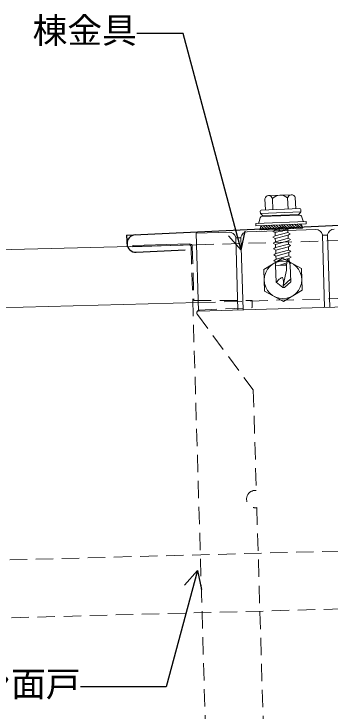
# Model space of a CAD drawing. Units: millimetres, scale not verified. Extents: x -1263 to 1258, y -891 to 1034.
# Drawn here: x -420.6 to -311.3, y 85.7 to 326.7 of the extents above; entities that cross this region are included whole.
import ezdxf
from ezdxf.enums import TextEntityAlignment as Align

# ---------------------------------------------------------------- set-up
doc = ezdxf.new("R2010")
doc.units = ezdxf.units.MM
doc.header["$LTSCALE"] = 3
doc.header["$PDMODE"] = 32
doc.header["$PDSIZE"] = 1.5
doc.linetypes.add('DASHED2', pattern=[3, 2, -1])
for name, color, linetype, lineweight in [('0-6_名称1', 5, 'Continuous', 25), ('0-B_屋根1', 6, 'Continuous', 20), ('0-C_屋根2', 3, 'Continuous', 9), ('1-1_水切1', 134, 'Continuous', 30), ('1-A_樋受けFB', 7, 'Continuous', 5), ('2-7_ビス1', 7, 'Continuous', 5), ('2-E_エプロン', 7, 'DASHED2', 5)]:
    doc.layers.add(name, color=color, linetype=linetype, lineweight=lineweight)
doc.styles.add('ＭＳ ゴシック', font='')
doc.styles.get('ＭＳ ゴシック').set_extended_font_data('MS Gothic')

msp = doc.modelspace()

# ---------------------------------------------------------------- linework, layer by layer
at = {"layer": '0-6_名称1'}
for p, q in [((-341.958, 245.012), (-340.613, 251.584)), ((-341.958, 245.012), (-346.408, 250.031)), ((-357.114, 134.288), (-361.564, 129.269)), ((-357.114, 134.288), (-355.769, 127.716))]:
    msp.add_line(p, q, dxfattribs=at)
for points in [[(-341.958, 245.012), (-362.037, 319.951), (-378.096, 319.951)], [(-357.114, 134.288), (-367.89, 94.068), (-397.552, 94.068)]]:
    msp.add_lwpolyline(points, dxfattribs=at)
at = {"layer": '0-B_屋根1', "linetype": 'DASHED2'}
for p, q in [((-357.42, 246.881), (-298.446, 248.639)), ((-356.824, 226.89), (-297.85, 228.648))]:
    msp.add_line(p, q, dxfattribs=at)
at = {"layer": '0-B_屋根1'}
for p, q in [((-357.42, 246.881), (-1042.062, 229.455)), ((-356.824, 226.89), (-1042.062, 209.446))]:
    msp.add_line(p, q, dxfattribs=at)
at = {"layer": '0-C_屋根2', "linetype": 'DASHED2'}
for p, q in [((-83.08, 147.011), (-1042.062, 121.407)), ((-82.484, 127.019), (-1042.062, 101.398))]:
    msp.add_line(p, q, dxfattribs=at)
at = {"layer": '1-1_水切1'}
for p, q in [((-381.603, 250.17), (-8.043, 268.081)), ((-381.603, 250.17), (-381.412, 246.174)), ((-378.319, 244.32), (-361.339, 245.134))]:
    msp.add_line(p, q, dxfattribs=at)
msp.add_arc((-378.463, 247.317), 3, 92.74509, 272.74503, dxfattribs=at)
at = {"layer": '1-A_樋受けFB'}
for p, q in [((-346.194, 251.225), (-357.54, 250.887)), ((-356.735, 223.899), (-357.54, 250.887)), ((-316.207, 252.119), (-339.898, 251.413)), ((-343.141, 224.304), (-343.891, 249.472)), ((-342.287, 249.341), (-343.686, 249.299)), ((-341.342, 224.358), (-342.092, 249.526)), ((-313.154, 225.198), (-313.905, 250.366)), ((-313.699, 250.193), (-312.3, 250.235)), ((-311.355, 225.252), (-312.105, 250.42)), ((-297.761, 225.657), (-356.735, 223.899))]:
    msp.add_line(p, q, dxfattribs=at)
msp.add_lwpolyline([(-320.937, 231.216), (-321.161, 238.718), (-327.77, 242.276), (-334.155, 238.331), (-333.931, 230.829), (-327.322, 227.271)], close=True, dxfattribs=at)
msp.add_circle((-327.546, 234.773), 6.5, dxfattribs=at)
for centre, radius, start, end in [((-346.126, 248.926), 2.3, 13.24426, 91.7073), ((-339.829, 249.114), 2.3, 91.70739, 170.17034), ((-316.139, 249.82), 2.3, 13.24426, 91.7073), ((-309.843, 250.008), 2.3, 91.7073, 170.17034), ((-343.692, 249.499), 0.2, 181.7073, 271.7073), ((-342.293, 249.541), 0.2, 271.7073, 1.7073), ((-313.705, 250.393), 0.2, 181.7073, 271.7073), ((-312.306, 250.435), 0.2, 271.7073, 1.7073)]:
    msp.add_arc(centre, radius, start, end, dxfattribs=at)
at = {"layer": '2-7_ビス1'}
for p, q in [((-333.804, 262.758), (-333.649, 258.92)), ((-324.666, 264.186), (-332.535, 263.869)), ((-331.181, 262.864), (-331.026, 259.026)), ((-325.935, 263.076), (-325.78, 259.237)), ((-323.312, 263.182), (-323.157, 259.343)), ((-335.359, 257.741), (-335.391, 258.531)), ((-335.359, 257.741), (-321.358, 258.306)), ((-335.086, 258.862), (-321.721, 259.401)), ((-321.979, 257.503), (-321.358, 258.306)), ((-321.358, 258.306), (-321.39, 259.096)), ((-335.435, 256.198), (-335.906, 254.468)), ((-334.675, 256.991), (-335.359, 257.741)), ((-321.742, 257.158), (-334.884, 256.628)), ((-322.218, 257.379), (-334.427, 256.887)), ((-330.55, 257.043), (-330.54, 256.803)), ((-326.095, 257.223), (-326.085, 256.983)), ((-321.157, 256.774), (-320.549, 255.087)), ((-319.528, 254.966), (-336.914, 254.264)), ((-336.914, 254.264), (-336.88, 253.425)), ((-335.21, 253.492), (-335.512, 252.039)), ((-333.818, 252.107), (-335.227, 253.408)), ((-334.415, 253.524), (-332.918, 252.144)), ((-333.515, 253.561), (-332.018, 252.18)), ((-332.615, 253.597), (-331.118, 252.216)), ((-331.715, 253.633), (-330.218, 252.253)), ((-330.814, 253.67), (-329.318, 252.289)), ((-329.914, 253.706), (-328.418, 252.325)), ((-329.014, 253.742), (-327.518, 252.362)), ((-328.114, 253.779), (-326.618, 252.398)), ((-327.214, 253.815), (-325.718, 252.434)), ((-326.314, 253.851), (-324.817, 252.47)), ((-325.414, 253.888), (-323.917, 252.507)), ((-324.514, 253.924), (-323.017, 252.543)), ((-323.614, 253.96), (-322.117, 252.579)), ((-322.714, 253.996), (-321.217, 252.616)), ((-321.814, 254.033), (-320.913, 253.201)), ((-321.164, 254.059), (-320.747, 252.635)), ((-335.512, 252.039), (-320.747, 252.635)), ((-334.718, 252.071), (-335.378, 252.68)), ((-331.097, 251.494), (-330.345, 251.969)), ((-331.097, 251.494), (-330.309, 251.08)), ((-330.345, 251.969), (-330.356, 252.247)), ((-330.345, 251.969), (-329.132, 252.296)), ((-330.309, 251.08), (-325.895, 252.27)), ((-330.309, 251.08), (-330.264, 249.949)), ((-330.264, 249.949), (-325.85, 251.139)), ((-325.895, 252.27), (-325.631, 252.438)), ((-325.895, 252.27), (-325.85, 251.139)), ((-325.061, 250.725), (-325.85, 251.139)), ((-325.061, 250.725), (-325.814, 250.25)), ((-331.016, 249.473), (-330.264, 249.949)), ((-331.016, 249.473), (-330.228, 249.06)), ((-330.228, 249.06), (-325.814, 250.25)), ((-330.228, 249.06), (-330.182, 247.928)), ((-330.182, 247.928), (-325.768, 249.118)), ((-325.814, 250.25), (-325.768, 249.118)), ((-324.98, 248.705), (-325.768, 249.118)), ((-324.98, 248.705), (-325.732, 248.229)), ((-330.934, 247.452), (-330.182, 247.928)), ((-330.853, 245.432), (-330.101, 245.907)), ((-330.101, 245.907), (-325.687, 247.097)), ((-324.898, 246.684), (-325.687, 247.097)), ((-324.898, 246.684), (-325.651, 246.208)), ((-330.771, 243.411), (-330.019, 243.887)), ((-330.771, 243.411), (-329.983, 242.998)), ((-330.019, 243.887), (-325.605, 245.077)), ((-329.983, 242.998), (-325.569, 244.188)), ((-324.817, 244.663), (-325.605, 245.077)), ((-324.817, 244.663), (-325.569, 244.188)), ((-325.569, 244.188), (-325.524, 243.056)), ((-330.69, 241.39), (-329.938, 241.866)), ((-330.69, 241.39), (-329.988, 241.022)), ((-330.169, 239.688), (-329.988, 241.022)), ((-329.988, 241.022), (-325.488, 242.167)), ((-329.983, 242.998), (-329.938, 241.866)), ((-329.938, 241.866), (-325.524, 243.056)), ((-324.735, 242.643), (-325.524, 243.056)), ((-324.735, 242.643), (-325.488, 242.167)), ((-325.488, 242.167), (-325.468, 241.685)), ((-325.312, 240.967), (-325.468, 241.685)), ((-330.169, 239.688), (-326.369, 239.841)), ((-330.169, 239.688), (-329.936, 233.92)), ((-326.267, 240.648), (-328.998, 239.735)), ((-327.623, 239.79), (-326.345, 240.055)), ((-326.369, 239.841), (-326.297, 238.07)), ((-325.312, 240.967), (-325.376, 240.946)), ((-325.312, 240.967), (-324.927, 240.765)), ((-325.182, 240.295), (-325.166, 240.298)), ((-325.166, 240.298), (-324.914, 240.457)), ((-325.077, 239.893), (-325.166, 240.299)), ((-325.077, 239.893), (-324.845, 234.125)), ((-324.927, 240.765), (-324.914, 240.457)), ((-326.297, 238.071), (-327.362, 233.345)), ((-329.936, 233.92), (-327.633, 232.14)), ((-327.513, 232.674), (-324.883, 235.068)), ((-324.845, 234.125), (-326.997, 232.166)), ((-326.997, 232.166), (-327.633, 232.14))]:
    msp.add_line(p, q, dxfattribs=at)
for points in [[(-319.528, 254.966), (-319.494, 254.126), (-336.88, 253.425)], [(-330.146, 247.039), (-325.732, 248.229), (-325.687, 247.097)], [(-330.934, 247.452), (-330.146, 247.039), (-330.101, 245.907)], [(-330.065, 245.018), (-325.651, 246.208), (-325.605, 245.077)], [(-330.853, 245.432), (-330.065, 245.018), (-330.019, 243.887)], [(-325.077, 239.893), (-325.298, 240.7), (-325.507, 241.302), (-325.701, 241.675), (-325.874, 241.794), (-326.023, 241.649), (-326.152, 241.262), (-326.266, 240.653), (-326.369, 239.841)], [(-329.936, 233.92), (-329.58, 234.247), (-329.201, 234.601), (-328.818, 234.948), (-328.452, 235.251), (-328.125, 235.477), (-327.855, 235.59), (-327.664, 235.556), (-327.547, 235.315), (-327.465, 234.882), (-327.411, 234.348), (-327.379, 233.805), (-327.362, 233.345)], [(-327.315, 232.153), (-327.381, 232.282), (-327.441, 232.412), (-327.487, 232.542), (-327.513, 232.674), (-327.511, 232.839), (-327.478, 233.007), (-327.425, 233.175), (-327.362, 233.345)]]:
    msp.add_lwpolyline(points, dxfattribs=at)
for centre, radius, start, end in [((-332.481, 262.527), 1.343, 14.56484, 170.05561), ((-328.448, 260.245), 3.785, 48.40584, 136.2146), ((-324.612, 262.844), 1.343, 14.56484, 170.05561), ((-335.073, 258.544), 0.319, 92.31023, 182.31023), ((-321.708, 259.083), 0.319, 2.31023, 92.31023), ((-334.86, 256.029), 0.6, 92.31023, 163.55363), ((-334.44, 257.205), 0.319, 222.31023, 272.31023), ((-322.231, 257.697), 0.319, 272.31023, 322.31023), ((-321.717, 256.559), 0.6, 21.06684, 92.31023), ((-336.136, 254.536), 0.24, 272.31023, 343.55363), ((-320.325, 255.174), 0.24, 201.06684, 272.31023)]:
    msp.add_arc(centre, radius, start, end, dxfattribs=at)
at = {"layer": '2-7_ビス1', "color": 5}
msp.add_point((-328.129, 252.337), dxfattribs=at)
at = {"layer": '2-E_エプロン', "linetype": 'Continuous'}
for p, q in [((-379.422, 246.633), (-359.931, 247.214)), ((-379.422, 246.633), (-379.41, 246.233)), ((-379.41, 246.233), (-359.919, 246.814))]:
    msp.add_line(p, q, dxfattribs=at)
at = {"layer": '2-E_エプロン'}
for p, q in [((-359.301, 246.232), (-353.971, 67.417)), ((-358.901, 246.244), (-358.347, 227.655)), ((-358.347, 227.655), (-338.238, 227.654)), ((-357.13, 222.743), (-337.816, 196.701)), ((-337.816, 196.701), (-336.78, 161.959)), ((-336.604, 156.04), (-334.056, 70.55))]:
    msp.add_line(p, q, dxfattribs=at)
msp.add_lwpolyline([(-356.372, 224.338), (-338.164, 225.153), (-338.238, 227.654)], dxfattribs=at)
at = {"layer": '2-E_エプロン', "linetype": 'Continuous'}
for radius in [1, 0.6]:
    msp.add_arc((-359.901, 246.215), radius, 1.7073, 91.7073, dxfattribs=at)
at = {"layer": '2-E_エプロン'}
for centre, radius, start, end in [((-356.327, 223.339), 1, 92.56219, 216.56295), ((-337.147, 158.986), 2.995, 82.98009, 280.43452)]:
    msp.add_arc(centre, radius, start, end, dxfattribs=at)

# ---------------------------------------------------------------- texts
at = {"layer": '0-6_名称1', "style": 'ＭＳ ゴシック'}
for s, p in [('棟金具', (-414.096, 313.951)), ('エプロン面戸', (-469.552, 88.068))]:
    msp.add_text(s, height=8.798, dxfattribs=at).set_placement(p, align=Align.BOTTOM_LEFT)

doc.saveas('drawing.dxf')
